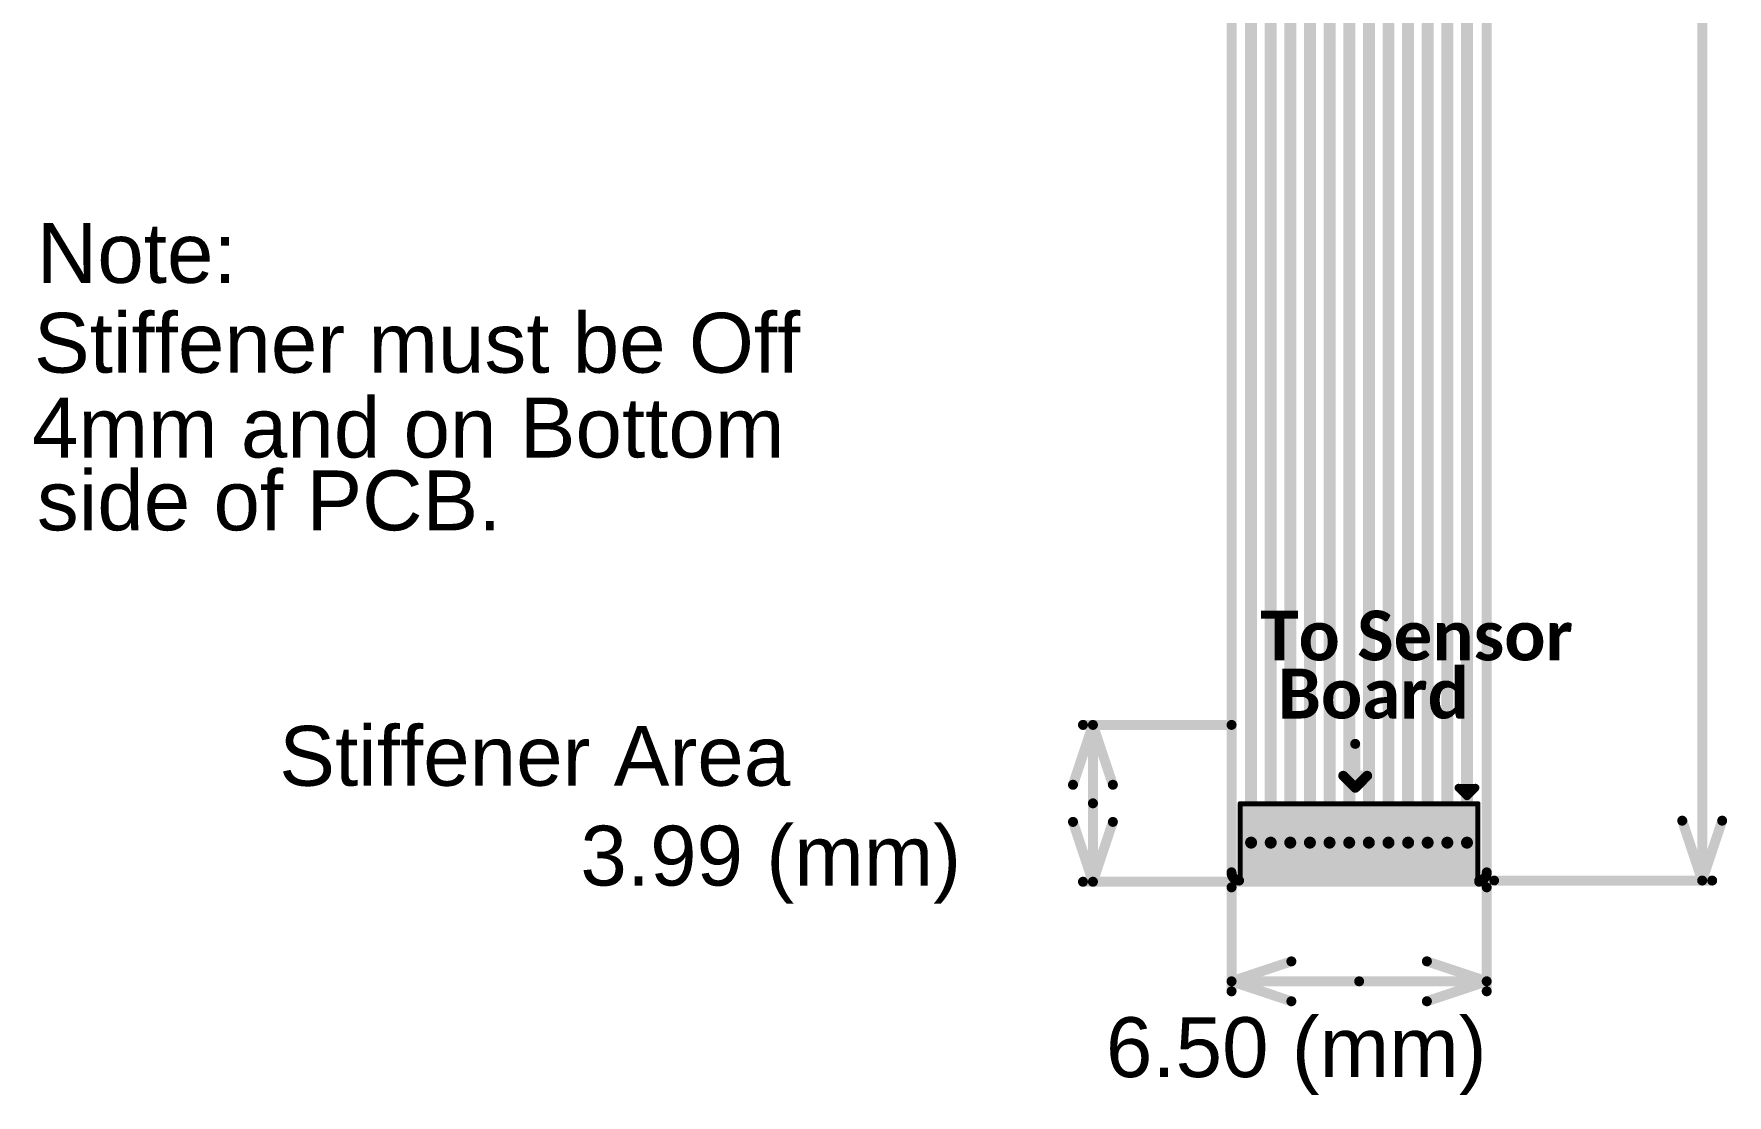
# Model space of a CAD drawing. Header units: millimetres. Extents: x -1.2 to 0.53, y -0.22 to 3.74.
# Drawn here: x -1.201 to 0.497, y -0.215 to 0.849 of the extents above; entities that cross this region are included whole.
import ezdxf

# ---------------------------------------------------------------- set-up
doc = ezdxf.new("R2010")
doc.units = ezdxf.units.MM
doc.header["$MEASUREMENT"] = 0
for name, color, linetype in [('Mechanical1', 6, 'Continuous'), ('Mechanical2', 216, 'Continuous'), ('TopLayer', 1, 'Continuous'), ('TopOverlay', 2, 'Continuous'), ('TopPaste', 8, 'Continuous'), ('TopSolder', 216, 'Continuous')]:
    doc.layers.add(name, color=color, linetype=linetype)
doc.styles.add('Arial', font='', dxfattribs={"height": 0.2})
doc.styles.add('Calibri', font='', dxfattribs={"height": 0.2})
doc.styles.get('Arial').set_extended_font_data('Arial')
doc.styles.get('Calibri').set_extended_font_data('Calibri', bold=True)

# ---------------------------------------------------------------- blocks, each defined once
blk = doc.blocks.new('12_P___R______P____2')
at = {"layer": 'TopLayer'}
for points in [[(-0.2224, 0.0335), (-0.2106, 0.0335), (-0.2106, -0.0335), (-0.2224, -0.0335)], [(-0.2028, 0.0335), (-0.1909, 0.0335), (-0.1909, -0.0335), (-0.2028, -0.0335)], [(-0.1831, 0.0335), (-0.1713, 0.0335), (-0.1713, -0.0335), (-0.1831, -0.0335)], [(-0.1634, 0.0335), (-0.1516, 0.0335), (-0.1516, -0.0335), (-0.1634, -0.0335)], [(-0.1437, 0.0335), (-0.1319, 0.0335), (-0.1319, -0.0335), (-0.1437, -0.0335)], [(-0.124, 0.0335), (-0.1122, 0.0335), (-0.1122, -0.0335), (-0.124, -0.0335)], [(-0.1043, 0.0335), (-0.0925, 0.0335), (-0.0925, -0.0335), (-0.1043, -0.0335)], [(-0.0846, 0.0335), (-0.0728, 0.0335), (-0.0728, -0.0335), (-0.0846, -0.0335)], [(-0.065, 0.0335), (-0.0531, 0.0335), (-0.0531, -0.0335), (-0.065, -0.0335)], [(-0.0453, 0.0335), (-0.0335, 0.0335), (-0.0335, -0.0335), (-0.0453, -0.0335)], [(-0.0256, 0.0335), (-0.0138, 0.0335), (-0.0138, -0.0335), (-0.0256, -0.0335)], [(-0.0059, 0.0335), (0.0059, 0.0335), (0.0059, -0.0335), (-0.0059, -0.0335)]]:
    blk.add_hatch(color=1, dxfattribs=at).paths.add_polyline_path(points)
at = {"layer": 'TopPaste'}
for points in [[(-0.2224, 0.0335), (-0.2106, 0.0335), (-0.2106, -0.0335), (-0.2224, -0.0335)], [(-0.2028, 0.0335), (-0.1909, 0.0335), (-0.1909, -0.0335), (-0.2028, -0.0335)], [(-0.1831, 0.0335), (-0.1713, 0.0335), (-0.1713, -0.0335), (-0.1831, -0.0335)], [(-0.1634, 0.0335), (-0.1516, 0.0335), (-0.1516, -0.0335), (-0.1634, -0.0335)], [(-0.1437, 0.0335), (-0.1319, 0.0335), (-0.1319, -0.0335), (-0.1437, -0.0335)], [(-0.124, 0.0335), (-0.1122, 0.0335), (-0.1122, -0.0335), (-0.124, -0.0335)], [(-0.1043, 0.0335), (-0.0925, 0.0335), (-0.0925, -0.0335), (-0.1043, -0.0335)], [(-0.0846, 0.0335), (-0.0728, 0.0335), (-0.0728, -0.0335), (-0.0846, -0.0335)], [(-0.065, 0.0335), (-0.0531, 0.0335), (-0.0531, -0.0335), (-0.065, -0.0335)], [(-0.0453, 0.0335), (-0.0335, 0.0335), (-0.0335, -0.0335), (-0.0453, -0.0335)], [(-0.0256, 0.0335), (-0.0138, 0.0335), (-0.0138, -0.0335), (-0.0256, -0.0335)], [(-0.0059, 0.0335), (0.0059, 0.0335), (0.0059, -0.0335), (-0.0059, -0.0335)]]:
    blk.add_hatch(color=8, dxfattribs=at).paths.add_polyline_path(points)
at = {"layer": 'TopSolder'}
for points in [[(-0.2264, 0.0375), (-0.2066, 0.0375), (-0.2066, -0.0375), (-0.2264, -0.0375)], [(-0.2068, 0.0375), (-0.1869, 0.0375), (-0.1869, -0.0375), (-0.2068, -0.0375)], [(-0.1871, 0.0375), (-0.1673, 0.0375), (-0.1673, -0.0375), (-0.1871, -0.0375)], [(-0.1674, 0.0375), (-0.1476, 0.0375), (-0.1476, -0.0375), (-0.1674, -0.0375)], [(-0.1477, 0.0375), (-0.1279, 0.0375), (-0.1279, -0.0375), (-0.1477, -0.0375)], [(-0.128, 0.0375), (-0.1082, 0.0375), (-0.1082, -0.0375), (-0.128, -0.0375)], [(-0.1083, 0.0375), (-0.0885, 0.0375), (-0.0885, -0.0375), (-0.1083, -0.0375)], [(-0.0886, 0.0375), (-0.0688, 0.0375), (-0.0688, -0.0375), (-0.0886, -0.0375)], [(-0.069, 0.0375), (-0.0491, 0.0375), (-0.0491, -0.0375), (-0.069, -0.0375)], [(-0.0493, 0.0375), (-0.0295, 0.0375), (-0.0295, -0.0375), (-0.0493, -0.0375)], [(-0.0296, 0.0375), (-0.0098, 0.0375), (-0.0098, -0.0375), (-0.0296, -0.0375)], [(-0.0099, 0.0375), (0.0099, 0.0375), (0.0099, -0.0375), (-0.0099, -0.0375)]]:
    blk.add_hatch(color=216, dxfattribs=at).paths.add_polyline_path(points)
at = {"layer": 'TopOverlay'}
for points, const_width in [([(-0.0085, 0.055), (0, 0.0465)], 0.00787), ([(-0.0085, 0.055), (0.0085, 0.055)], 0.00787), ([(0, 0.0465), (0.0085, 0.055)], 0.00787), ([(-0.2275, 0.039), (0.011, 0.039)], 0.005), ([(-0.2275, -0.039), (-0.2275, 0.039)], 0.005), ([(0.011, -0.039), (0.011, 0.039)], 0.005)]:
    blk.add_lwpolyline(points, dxfattribs=dict(at, const_width=const_width))
for points, const_width in [([(-0.0105, 0.055, 1), (-0.0065, 0.055, 1)], 0.00394), ([(-0.0105, 0.055, 1), (-0.0065, 0.055, 1)], 0.00394), ([(0.0065, 0.055, 1), (0.0105, 0.055, 1)], 0.00394), ([(0.0065, 0.055, 1), (0.0105, 0.055, 1)], 0.00394), ([(-0.2288, 0.039, 1), (-0.2263, 0.039, 1)], 0.0025), ([(-0.2288, 0.039, 1), (-0.2263, 0.039, 1)], 0.0025), ([(-0.002, 0.0465, 1), (0.002, 0.0465, 1)], 0.00394), ([(-0.002, 0.0465, 1), (0.002, 0.0465, 1)], 0.00394), ([(0.0097, 0.039, 1), (0.0123, 0.039, 1)], 0.0025), ([(0.0097, 0.039, 1), (0.0123, 0.039, 1)], 0.0025), ([(-0.2288, -0.039, 1), (-0.2263, -0.039, 1)], 0.0025), ([(0.0097, -0.039, 1), (0.0123, -0.039, 1)], 0.0025)]:
    blk.add_lwpolyline(points, format="xyb", close=True, dxfattribs=dict(at, const_width=const_width))

msp = doc.modelspace()

# ---------------------------------------------------------------- linework, layer by layer
at = {"layer": 'Mechanical1', "const_width": 0.01}
for points in [[(0.472, 0), (0.472, 1.4697)], [(-0.159, 0.096), (-0.139, 0.156)], [(-0.149, 0.156), (0, 0.156)], [(-0.139, 0.0774), (-0.139, 0.156)], [(-0.139, 0.156), (-0.119, 0.096)], [(-0.139, -0.0012), (-0.139, 0.0774)], [(-0.159, 0.0588), (-0.139, -0.0012)], [(-0.139, -0.0012), (-0.119, 0.0588)], [(0.452, 0.06), (0.472, 0)], [(0.472, 0), (0.492, 0.06)], [(-0.149, -0.0012), (0.2484, -0.0012)], [(0.2633, 0), (0.482, 0)], [(0, -0.111), (0, -0.0068)], [(0.2559, -0.111), (0.2559, -0.0068)], [(0, -0.101), (0.06, -0.081)], [(0.1959, -0.081), (0.2559, -0.101)], [(0, -0.101), (0.06, -0.121)], [(0, -0.101), (0.128, -0.101)], [(0.128, -0.101), (0.2559, -0.101)], [(0.1959, -0.121), (0.2559, -0.101)]]:
    msp.add_lwpolyline(points, dxfattribs=at)
at = {"layer": 'Mechanical1', "const_width": 0.005}
for points in [[(-0.1515, 0.156, 1), (-0.1465, 0.156, 1)], [(-0.1415, 0.156, 1), (-0.1365, 0.156, 1)], [(-0.1415, 0.156, 1), (-0.1365, 0.156, 1)], [(-0.1415, 0.156, 1), (-0.1365, 0.156, 1)], [(-0.0025, 0.156, 1), (0.0025, 0.156, 1)], [(-0.1615, 0.096, 1), (-0.1565, 0.096, 1)], [(-0.1215, 0.096, 1), (-0.1165, 0.096, 1)], [(-0.1415, 0.0774, 1), (-0.1365, 0.0774, 1)], [(-0.1415, 0.0774, 1), (-0.1365, 0.0774, 1)], [(-0.1615, 0.0588, 1), (-0.1565, 0.0588, 1)], [(-0.1215, 0.0588, 1), (-0.1165, 0.0588, 1)], [(0.4495, 0.06, 1), (0.4545, 0.06, 1)], [(0.4895, 0.06, 1), (0.4945, 0.06, 1)], [(-0.1515, -0.0012, 1), (-0.1465, -0.0012, 1)], [(-0.1415, -0.0012, 1), (-0.1365, -0.0012, 1)], [(-0.1415, -0.0012, 1), (-0.1365, -0.0012, 1)], [(-0.1415, -0.0012, 1), (-0.1365, -0.0012, 1)], [(0.2459, -0.0012, 1), (0.2509, -0.0012, 1)], [(0.2609, 0, 1), (0.2658, 0, 1)], [(0.4695, 0, 1), (0.4745, 0, 1)], [(0.4695, 0, 1), (0.4745, 0, 1)], [(0.4695, 0, 1), (0.4745, 0, 1)], [(0.4795, 0, 1), (0.4845, 0, 1)], [(-0.0025, -0.0068, 1), (0.0025, -0.0068, 1)], [(0.2534, -0.0068, 1), (0.2584, -0.0068, 1)], [(0.0575, -0.081, 1), (0.0625, -0.081, 1)], [(0.1934, -0.081, 1), (0.1984, -0.081, 1)], [(-0.0025, -0.101, 1), (0.0025, -0.101, 1)], [(-0.0025, -0.101, 1), (0.0025, -0.101, 1)], [(-0.0025, -0.101, 1), (0.0025, -0.101, 1)], [(0.1255, -0.101, 1), (0.1305, -0.101, 1)], [(0.1255, -0.101, 1), (0.1305, -0.101, 1)], [(0.2534, -0.101, 1), (0.2584, -0.101, 1)], [(0.2534, -0.101, 1), (0.2584, -0.101, 1)], [(0.2534, -0.101, 1), (0.2584, -0.101, 1)], [(-0.0025, -0.111, 1), (0.0025, -0.111, 1)], [(0.0575, -0.121, 1), (0.0625, -0.121, 1)], [(0.1934, -0.121, 1), (0.1984, -0.121, 1)], [(0.2534, -0.111, 1), (0.2584, -0.111, 1)]]:
    msp.add_lwpolyline(points, format="xyb", close=True, dxfattribs=at)
at = {"layer": 'Mechanical2', "const_width": 0.01}
for points in [[(0, 3.535), (0, 0.0082)], [(0.2559, 3.535), (0.2559, 0.0082)], [(0.0076, 0), (0.2483, 0)]]:
    msp.add_lwpolyline(points, dxfattribs=at)
at = {"layer": 'Mechanical2', "const_width": 0.005}
for points in [[(-0.0025, 0.0082, 1), (0.0025, 0.0082, 1)], [(-0.0025, 0.0082, 1), (0.0025, 0.0082, 1)], [(0.0051, 0, 1), (0.0101, 0, 1)], [(0.0051, 0, 1), (0.0101, 0, 1)], [(0.2459, 0, 1), (0.2509, 0, 1)], [(0.2459, 0, 1), (0.2509, 0, 1)], [(0.2534, 0.0082, 1), (0.2584, 0.0082, 1)], [(0.2534, 0.0082, 1), (0.2584, 0.0082, 1)]]:
    msp.add_lwpolyline(points, format="xyb", close=True, dxfattribs=at)
at = {"layer": 'Mechanical2', "const_width": 0.01}
for points in [[(0.0076, 0, -0.414214), (0, 0.0082)], [(0.2559, 0.0082, -0.414214), (0.2484, 0)]]:
    msp.add_lwpolyline(points, format="xyb", dxfattribs=at)
at = {"layer": 'TopLayer', "const_width": 0.012}
for points in [[(0.0196, 0.038), (0.0196, 3.504)], [(0.0393, 0.038), (0.0393, 3.504)], [(0.0589, 0.038), (0.0589, 3.504)], [(0.0786, 0.038), (0.0786, 3.504)], [(0.0983, 0.038), (0.0983, 3.504)], [(0.118, 0.038), (0.118, 3.504)], [(0.1377, 0.038), (0.1377, 3.504)], [(0.1574, 0.038), (0.1574, 3.504)], [(0.1771, 0.038), (0.1771, 3.504)], [(0.1967, 0.038), (0.1967, 3.504)], [(0.2164, 0.038), (0.2164, 3.504)], [(0.2361, 0.038), (0.2361, 3.504)]]:
    msp.add_lwpolyline(points, dxfattribs=at)
at = {"layer": 'TopLayer', "const_width": 0.006}
for points in [[(0.0166, 0.038, 1), (0.0226, 0.038, 1)], [(0.0363, 0.038, 1), (0.0423, 0.038, 1)], [(0.0559, 0.038, 1), (0.0619, 0.038, 1)], [(0.0756, 0.038, 1), (0.0816, 0.038, 1)], [(0.0953, 0.038, 1), (0.1013, 0.038, 1)], [(0.115, 0.038, 1), (0.121, 0.038, 1)], [(0.1347, 0.038, 1), (0.1407, 0.038, 1)], [(0.1544, 0.038, 1), (0.1604, 0.038, 1)], [(0.1741, 0.038, 1), (0.1801, 0.038, 1)], [(0.1937, 0.038, 1), (0.1997, 0.038, 1)], [(0.2134, 0.038, 1), (0.2194, 0.038, 1)], [(0.2331, 0.038, 1), (0.2391, 0.038, 1)]]:
    msp.add_lwpolyline(points, format="xyb", close=True, dxfattribs=at)
at = {"layer": 'TopOverlay', "const_width": 0.01}
for points in [[(0.124, 0.093), (0.124, 0.137)], [(0.112, 0.105), (0.124, 0.093)], [(0.112, 0.105), (0.136, 0.105)], [(0.124, 0.093), (0.136, 0.105)]]:
    msp.add_lwpolyline(points, dxfattribs=at)
at = {"layer": 'TopOverlay', "const_width": 0.005}
for points in [[(0.1215, 0.137, 1), (0.1265, 0.137, 1)], [(0.1095, 0.105, 1), (0.1145, 0.105, 1)], [(0.1095, 0.105, 1), (0.1145, 0.105, 1)], [(0.1335, 0.105, 1), (0.1385, 0.105, 1)], [(0.1335, 0.105, 1), (0.1385, 0.105, 1)], [(0.1215, 0.093, 1), (0.1265, 0.093, 1)], [(0.1215, 0.093, 1), (0.1265, 0.093, 1)], [(0.1215, 0.093, 1), (0.1265, 0.093, 1)]]:
    msp.add_lwpolyline(points, format="xyb", close=True, dxfattribs=at)

# ---------------------------------------------------------------- block references
msp.add_blockref('12_P___R______P____2', (0.2361, 0.038))

# ---------------------------------------------------------------- texts
at = {"layer": 'Mechanical1', "style": 'Arial'}
for s, p in [('Note:', (-1.198, 0.599)), ('Stiffener must be Off', (-1.201, 0.509)), ('4mm and on Bottom', (-1.203, 0.424)), ('side of PCB.', (-1.198, 0.351)), ('6.50 (mm)', (-0.126, -0.197))]:
    msp.add_text(s, height=0.06, dxfattribs=at).set_placement(p)
for s, p in [('Stiffener Area', (-0.955, 0.095)), ('3.99 (mm)', (-0.653, -0.005))]:
    msp.add_text(s, height=0.06, rotation=360, dxfattribs=at).set_placement(p)
at = {"layer": 'TopOverlay', "style": 'Calibri'}
for s, p in [('To Sensor', (0.029, 0.2206)), (' Board', (0.029, 0.1624))]:
    msp.add_text(s, height=0.05, rotation=360, dxfattribs=at).set_placement(p)

doc.saveas('drawing.dxf')
